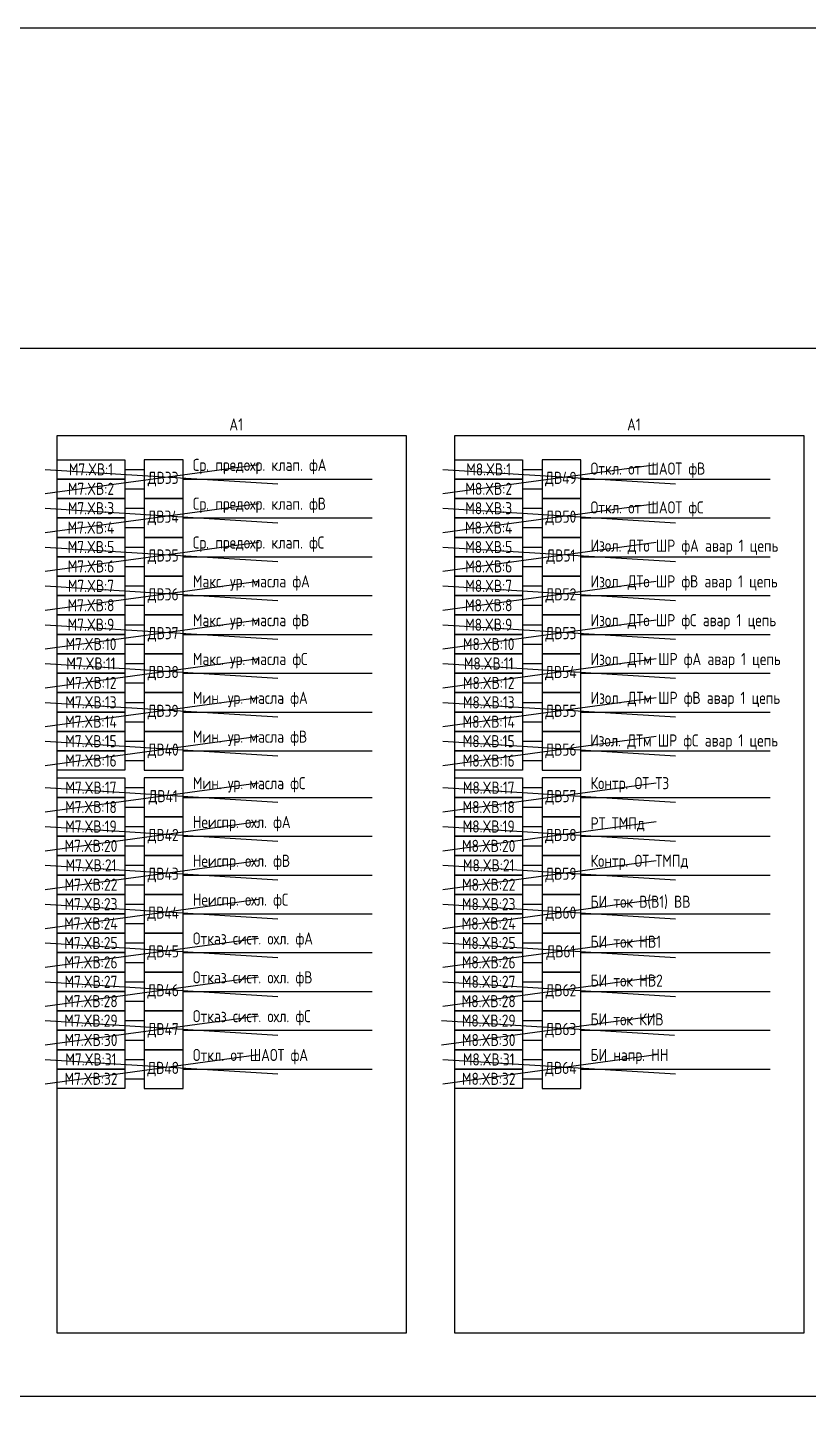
# Model space of a CAD drawing. Header units: millimetres. Extents: x -1117 to 4572, y -90 to 586.
# Drawn here: x -363.8 to -202.9, y 300.5 to 586 of the extents above; entities that cross this region are included whole.
import ezdxf

# ---------------------------------------------------------------- set-up
doc = ezdxf.new("R2010")
doc.units = ezdxf.units.MM
doc.styles.add('Gost_type_A', font='GOST_A.TTF')

msp = doc.modelspace()

# ---------------------------------------------------------------- linework, layer by layer
at = {"color": 6}
for p, q in [((-360.25, 489.99), (-316.25, 495.99)), ((-360.25, 494.99), (-312.25, 491.99)), ((-278.25, 489.99), (-234.25, 495.99)), ((-278.25, 494.99), (-230.25, 491.99)), ((-360.25, 481.99), (-316.25, 487.99)), ((-360.25, 486.99), (-312.25, 483.99)), ((-278.25, 481.99), (-234.25, 487.99)), ((-278.25, 486.99), (-230.25, 483.99)), ((-360.25, 473.99), (-316.25, 479.99)), ((-278.25, 473.99), (-234.25, 479.99)), ((-360.25, 478.99), (-312.25, 475.99)), ((-278.25, 478.99), (-230.25, 475.99)), ((-360.25, 465.99), (-316.25, 471.99)), ((-278.25, 465.99), (-234.25, 471.99)), ((-360.25, 470.99), (-312.25, 467.99)), ((-278.25, 470.99), (-230.25, 467.99)), ((-360.25, 457.99), (-316.25, 463.99)), ((-360.25, 462.99), (-312.25, 459.99)), ((-278.25, 457.99), (-234.25, 463.99)), ((-278.25, 462.99), (-230.25, 459.99)), ((-360.25, 449.99), (-316.25, 455.99)), ((-360.25, 454.99), (-312.25, 451.99)), ((-278.25, 449.99), (-234.25, 455.99)), ((-278.25, 454.99), (-230.25, 451.99)), ((-360.25, 441.99), (-316.25, 447.99)), ((-360.25, 446.99), (-312.25, 443.99)), ((-278.25, 441.99), (-234.25, 447.99)), ((-278.25, 446.99), (-230.25, 443.99)), ((-360.25, 433.99), (-316.25, 439.99)), ((-278.25, 433.99), (-234.25, 439.99)), ((-360.25, 438.99), (-312.25, 435.99)), ((-278.25, 438.99), (-230.25, 435.99)), ((-360.25, 424.41), (-316.25, 430.41)), ((-360.25, 429.41), (-312.25, 426.41)), ((-278.25, 424.41), (-234.25, 430.41)), ((-278.25, 429.41), (-230.25, 426.41)), ((-360.25, 416.41), (-316.25, 422.41)), ((-360.25, 421.41), (-312.25, 418.41)), ((-278.25, 416.41), (-234.25, 422.41)), ((-278.25, 421.41), (-230.25, 418.41)), ((-360.25, 408.41), (-316.25, 414.41)), ((-278.25, 408.41), (-234.25, 414.41)), ((-360.25, 413.41), (-312.25, 410.41)), ((-278.25, 413.41), (-230.25, 410.41)), ((-360.25, 400.41), (-316.25, 406.41)), ((-278.25, 400.41), (-234.25, 406.41)), ((-360.25, 405.41), (-312.25, 402.41)), ((-278.25, 405.41), (-230.25, 402.41)), ((-360.25, 392.41), (-316.25, 398.41)), ((-360.25, 397.41), (-312.25, 394.41)), ((-278.25, 392.41), (-234.25, 398.41)), ((-278.25, 397.41), (-230.25, 394.41)), ((-360.25, 384.41), (-316.25, 390.41)), ((-360.25, 389.41), (-312.25, 386.41)), ((-278.25, 384.41), (-234.25, 390.41)), ((-278.25, 389.41), (-230.25, 386.41)), ((-360.25, 376.41), (-316.25, 382.41)), ((-360.25, 381.41), (-312.25, 378.41)), ((-278.49, 376.41), (-234.49, 382.41)), ((-278.49, 381.41), (-230.49, 378.41)), ((-360.25, 368.41), (-316.25, 374.41)), ((-278.25, 368.41), (-234.25, 374.41)), ((-360.25, 373.41), (-312.25, 370.41)), ((-278.25, 373.41), (-230.25, 370.41))]:
    msp.add_line(p, q, dxfattribs=at)
for p, q in [((-343.78, 494.99), (-339.78, 494.99)), ((-261.78, 494.99), (-257.78, 494.99)), ((-331.78, 492.99), (-292.78, 492.99)), ((-249.78, 492.99), (-210.78, 492.99)), ((-343.78, 490.99), (-339.78, 490.99)), ((-261.78, 490.99), (-257.78, 490.99)), ((-343.78, 486.99), (-339.78, 486.99)), ((-261.78, 486.99), (-257.78, 486.99)), ((-343.78, 482.99), (-339.78, 482.99)), ((-331.78, 484.99), (-292.78, 484.99)), ((-261.78, 482.99), (-257.78, 482.99)), ((-249.78, 484.99), (-210.78, 484.99)), ((-343.78, 478.99), (-339.78, 478.99)), ((-331.78, 476.99), (-292.78, 476.99)), ((-261.78, 478.99), (-257.78, 478.99)), ((-249.78, 476.99), (-210.78, 476.99)), ((-343.78, 474.99), (-339.78, 474.99)), ((-261.78, 474.99), (-257.78, 474.99)), ((-343.78, 470.99), (-339.78, 470.99)), ((-331.78, 468.99), (-292.78, 468.99)), ((-261.78, 470.99), (-257.78, 470.99)), ((-249.78, 468.99), (-210.78, 468.99)), ((-343.78, 466.99), (-339.78, 466.99)), ((-261.78, 466.99), (-257.78, 466.99)), ((-343.78, 462.99), (-339.78, 462.99)), ((-261.78, 462.99), (-257.78, 462.99)), ((-331.78, 460.99), (-292.78, 460.99)), ((-249.78, 460.99), (-210.78, 460.99)), ((-343.78, 458.99), (-339.78, 458.99)), ((-261.78, 458.99), (-257.78, 458.99)), ((-343.78, 454.99), (-339.78, 454.99)), ((-261.78, 454.99), (-257.78, 454.99)), ((-331.78, 452.99), (-292.78, 452.99)), ((-249.78, 452.99), (-210.78, 452.99)), ((-343.78, 450.99), (-339.78, 450.99)), ((-261.78, 450.99), (-257.78, 450.99)), ((-343.78, 446.99), (-339.78, 446.99)), ((-261.78, 446.99), (-257.78, 446.99)), ((-343.78, 442.99), (-339.78, 442.99)), ((-331.78, 444.99), (-292.78, 444.99)), ((-261.78, 442.99), (-257.78, 442.99)), ((-249.78, 444.99), (-210.78, 444.99)), ((-343.78, 438.99), (-339.78, 438.99)), ((-331.78, 436.99), (-292.78, 436.99)), ((-261.78, 438.99), (-257.78, 438.99)), ((-249.78, 436.99), (-210.78, 436.99)), ((-343.78, 434.99), (-339.78, 434.99)), ((-261.78, 434.99), (-257.78, 434.99)), ((-343.78, 429.41), (-339.78, 429.41)), ((-261.78, 429.41), (-257.78, 429.41)), ((-343.78, 425.41), (-339.78, 425.41)), ((-331.78, 427.41), (-292.78, 427.41)), ((-261.78, 425.41), (-257.78, 425.41)), ((-249.78, 427.41), (-210.78, 427.41)), ((-343.78, 421.41), (-339.78, 421.41)), ((-261.78, 421.41), (-257.78, 421.41)), ((-343.78, 417.41), (-339.78, 417.41)), ((-331.78, 419.41), (-292.78, 419.41)), ((-261.78, 417.41), (-257.78, 417.41)), ((-249.78, 419.41), (-210.78, 419.41)), ((-343.78, 413.41), (-339.78, 413.41)), ((-331.78, 411.41), (-292.78, 411.41)), ((-261.78, 413.41), (-257.78, 413.41)), ((-249.78, 411.41), (-210.78, 411.41)), ((-343.78, 409.41), (-339.78, 409.41)), ((-261.78, 409.41), (-257.78, 409.41)), ((-343.78, 405.41), (-339.78, 405.41)), ((-331.78, 403.41), (-292.78, 403.41)), ((-261.78, 405.41), (-257.78, 405.41)), ((-249.78, 403.41), (-210.78, 403.41)), ((-343.78, 401.41), (-339.78, 401.41)), ((-261.78, 401.41), (-257.78, 401.41)), ((-343.78, 397.41), (-339.78, 397.41)), ((-261.78, 397.41), (-257.78, 397.41)), ((-331.78, 395.41), (-292.78, 395.41)), ((-249.78, 395.41), (-210.78, 395.41)), ((-343.78, 393.41), (-339.78, 393.41)), ((-261.78, 393.41), (-257.78, 393.41)), ((-343.78, 389.41), (-339.78, 389.41)), ((-261.78, 389.41), (-257.78, 389.41)), ((-331.78, 387.41), (-292.78, 387.41)), ((-249.78, 387.41), (-210.78, 387.41)), ((-343.78, 385.41), (-339.78, 385.41)), ((-261.78, 385.41), (-257.78, 385.41)), ((-343.78, 381.41), (-339.78, 381.41)), ((-261.78, 381.41), (-257.78, 381.41)), ((-343.78, 377.41), (-339.78, 377.41)), ((-331.78, 379.41), (-292.78, 379.41)), ((-261.78, 377.41), (-257.78, 377.41)), ((-249.78, 379.41), (-210.78, 379.41)), ((-343.78, 373.41), (-339.78, 373.41)), ((-331.78, 371.41), (-292.78, 371.41)), ((-261.78, 373.41), (-257.78, 373.41)), ((-249.78, 371.41), (-210.78, 371.41)), ((-343.78, 369.41), (-339.78, 369.41)), ((-261.78, 369.41), (-257.78, 369.41))]:
    msp.add_line(p, q)
for points in [[(-1117.42, 586), (4572.48, 586), (4572.48, -90), (-1117.42, -90)], [(-839.89, 519.99), (266.63, 519.99), (266.63, 303.99), (-839.89, 303.99)], [(-357.78, 501.99), (-285.78, 501.99), (-285.78, 316.99), (-357.78, 316.99)], [(-275.78, 501.99), (-203.78, 501.99), (-203.78, 316.99), (-275.78, 316.99)], [(-357.78, 496.99), (-343.78, 496.99), (-343.78, 492.99), (-357.78, 492.99)], [(-275.78, 496.99), (-261.78, 496.99), (-261.78, 492.99), (-275.78, 492.99)], [(-357.78, 492.99), (-343.78, 492.99), (-343.78, 488.99), (-357.78, 488.99)], [(-275.78, 492.99), (-261.78, 492.99), (-261.78, 488.99), (-275.78, 488.99)], [(-357.78, 488.99), (-343.78, 488.99), (-343.78, 484.99), (-357.78, 484.99)], [(-275.78, 488.99), (-261.78, 488.99), (-261.78, 484.99), (-275.78, 484.99)], [(-357.78, 484.99), (-343.78, 484.99), (-343.78, 480.99), (-357.78, 480.99)], [(-275.78, 484.99), (-261.78, 484.99), (-261.78, 480.99), (-275.78, 480.99)], [(-357.78, 480.99), (-343.78, 480.99), (-343.78, 476.99), (-357.78, 476.99)], [(-275.78, 480.99), (-261.78, 480.99), (-261.78, 476.99), (-275.78, 476.99)], [(-357.78, 476.99), (-343.78, 476.99), (-343.78, 472.99), (-357.78, 472.99)], [(-275.78, 476.99), (-261.78, 476.99), (-261.78, 472.99), (-275.78, 472.99)], [(-357.78, 472.99), (-343.78, 472.99), (-343.78, 468.99), (-357.78, 468.99)], [(-275.78, 472.99), (-261.78, 472.99), (-261.78, 468.99), (-275.78, 468.99)], [(-357.78, 468.99), (-343.78, 468.99), (-343.78, 464.99), (-357.78, 464.99)], [(-275.78, 468.99), (-261.78, 468.99), (-261.78, 464.99), (-275.78, 464.99)], [(-357.78, 464.99), (-343.78, 464.99), (-343.78, 460.99), (-357.78, 460.99)], [(-275.78, 464.99), (-261.78, 464.99), (-261.78, 460.99), (-275.78, 460.99)], [(-357.78, 460.99), (-343.78, 460.99), (-343.78, 456.99), (-357.78, 456.99)], [(-275.78, 460.99), (-261.78, 460.99), (-261.78, 456.99), (-275.78, 456.99)], [(-357.78, 456.99), (-343.78, 456.99), (-343.78, 452.99), (-357.78, 452.99)], [(-275.78, 456.99), (-261.78, 456.99), (-261.78, 452.99), (-275.78, 452.99)], [(-357.78, 452.99), (-343.78, 452.99), (-343.78, 448.99), (-357.78, 448.99)], [(-275.78, 452.99), (-261.78, 452.99), (-261.78, 448.99), (-275.78, 448.99)], [(-357.78, 448.99), (-343.78, 448.99), (-343.78, 444.99), (-357.78, 444.99)], [(-275.78, 448.99), (-261.78, 448.99), (-261.78, 444.99), (-275.78, 444.99)], [(-357.78, 444.99), (-343.78, 444.99), (-343.78, 440.99), (-357.78, 440.99)], [(-275.78, 444.99), (-261.78, 444.99), (-261.78, 440.99), (-275.78, 440.99)], [(-357.78, 440.99), (-343.78, 440.99), (-343.78, 436.99), (-357.78, 436.99)], [(-275.78, 440.99), (-261.78, 440.99), (-261.78, 436.99), (-275.78, 436.99)], [(-357.78, 436.99), (-343.78, 436.99), (-343.78, 432.99), (-357.78, 432.99)], [(-275.78, 436.99), (-261.78, 436.99), (-261.78, 432.99), (-275.78, 432.99)], [(-357.78, 431.41), (-343.78, 431.41), (-343.78, 427.41), (-357.78, 427.41)], [(-275.78, 431.41), (-261.78, 431.41), (-261.78, 427.41), (-275.78, 427.41)], [(-357.78, 427.41), (-343.78, 427.41), (-343.78, 423.41), (-357.78, 423.41)], [(-275.78, 427.41), (-261.78, 427.41), (-261.78, 423.41), (-275.78, 423.41)], [(-357.78, 423.41), (-343.78, 423.41), (-343.78, 419.41), (-357.78, 419.41)], [(-275.78, 423.41), (-261.78, 423.41), (-261.78, 419.41), (-275.78, 419.41)], [(-357.78, 419.41), (-343.78, 419.41), (-343.78, 415.41), (-357.78, 415.41)], [(-275.78, 419.41), (-261.78, 419.41), (-261.78, 415.41), (-275.78, 415.41)], [(-357.78, 415.41), (-343.78, 415.41), (-343.78, 411.41), (-357.78, 411.41)], [(-275.78, 415.41), (-261.78, 415.41), (-261.78, 411.41), (-275.78, 411.41)], [(-357.78, 411.41), (-343.78, 411.41), (-343.78, 407.41), (-357.78, 407.41)], [(-275.78, 411.41), (-261.78, 411.41), (-261.78, 407.41), (-275.78, 407.41)], [(-357.78, 407.41), (-343.78, 407.41), (-343.78, 403.41), (-357.78, 403.41)], [(-275.78, 407.41), (-261.78, 407.41), (-261.78, 403.41), (-275.78, 403.41)], [(-357.78, 403.41), (-343.78, 403.41), (-343.78, 399.41), (-357.78, 399.41)], [(-275.78, 403.41), (-261.78, 403.41), (-261.78, 399.41), (-275.78, 399.41)], [(-357.78, 399.41), (-343.78, 399.41), (-343.78, 395.41), (-357.78, 395.41)], [(-275.78, 399.41), (-261.78, 399.41), (-261.78, 395.41), (-275.78, 395.41)], [(-357.78, 395.41), (-343.78, 395.41), (-343.78, 391.41), (-357.78, 391.41)], [(-275.78, 395.41), (-261.78, 395.41), (-261.78, 391.41), (-275.78, 391.41)], [(-357.78, 391.41), (-343.78, 391.41), (-343.78, 387.41), (-357.78, 387.41)], [(-275.78, 391.41), (-261.78, 391.41), (-261.78, 387.41), (-275.78, 387.41)], [(-357.78, 387.41), (-343.78, 387.41), (-343.78, 383.41), (-357.78, 383.41)], [(-275.78, 387.41), (-261.78, 387.41), (-261.78, 383.41), (-275.78, 383.41)], [(-357.78, 383.41), (-343.78, 383.41), (-343.78, 379.41), (-357.78, 379.41)], [(-275.78, 383.41), (-261.78, 383.41), (-261.78, 379.41), (-275.78, 379.41)], [(-357.78, 379.41), (-343.78, 379.41), (-343.78, 375.41), (-357.78, 375.41)], [(-275.78, 379.41), (-261.78, 379.41), (-261.78, 375.41), (-275.78, 375.41)], [(-357.78, 375.41), (-343.78, 375.41), (-343.78, 371.41), (-357.78, 371.41)], [(-275.78, 375.41), (-261.78, 375.41), (-261.78, 371.41), (-275.78, 371.41)], [(-357.78, 371.41), (-343.78, 371.41), (-343.78, 367.41), (-357.78, 367.41)], [(-275.78, 371.41), (-261.78, 371.41), (-261.78, 367.41), (-275.78, 367.41)]]:
    msp.add_lwpolyline(points, close=True)
at = {"ltscale": 4}
for points in [[(-339.78, 488.99), (-331.78, 488.99), (-331.78, 496.99), (-339.78, 496.99)], [(-257.78, 488.99), (-249.78, 488.99), (-249.78, 496.99), (-257.78, 496.99)], [(-339.78, 480.99), (-331.78, 480.99), (-331.78, 488.99), (-339.78, 488.99)], [(-257.78, 480.99), (-249.78, 480.99), (-249.78, 488.99), (-257.78, 488.99)], [(-339.78, 472.99), (-331.78, 472.99), (-331.78, 480.99), (-339.78, 480.99)], [(-257.78, 472.99), (-249.78, 472.99), (-249.78, 480.99), (-257.78, 480.99)], [(-339.78, 464.99), (-331.78, 464.99), (-331.78, 472.99), (-339.78, 472.99)], [(-257.78, 464.99), (-249.78, 464.99), (-249.78, 472.99), (-257.78, 472.99)], [(-339.78, 456.99), (-331.78, 456.99), (-331.78, 464.99), (-339.78, 464.99)], [(-257.78, 456.99), (-249.78, 456.99), (-249.78, 464.99), (-257.78, 464.99)], [(-339.78, 448.99), (-331.78, 448.99), (-331.78, 456.99), (-339.78, 456.99)], [(-257.78, 448.99), (-249.78, 448.99), (-249.78, 456.99), (-257.78, 456.99)], [(-339.78, 440.99), (-331.78, 440.99), (-331.78, 448.99), (-339.78, 448.99)], [(-257.78, 440.99), (-249.78, 440.99), (-249.78, 448.99), (-257.78, 448.99)], [(-339.78, 432.99), (-331.78, 432.99), (-331.78, 440.99), (-339.78, 440.99)], [(-257.78, 432.99), (-249.78, 432.99), (-249.78, 440.99), (-257.78, 440.99)], [(-339.78, 423.41), (-331.78, 423.41), (-331.78, 431.41), (-339.78, 431.41)], [(-257.78, 423.41), (-249.78, 423.41), (-249.78, 431.41), (-257.78, 431.41)], [(-339.78, 415.41), (-331.78, 415.41), (-331.78, 423.41), (-339.78, 423.41)], [(-257.78, 415.41), (-249.78, 415.41), (-249.78, 423.41), (-257.78, 423.41)], [(-339.78, 407.41), (-331.78, 407.41), (-331.78, 415.41), (-339.78, 415.41)], [(-257.78, 407.41), (-249.78, 407.41), (-249.78, 415.41), (-257.78, 415.41)], [(-339.78, 399.41), (-331.78, 399.41), (-331.78, 407.41), (-339.78, 407.41)], [(-257.78, 399.41), (-249.78, 399.41), (-249.78, 407.41), (-257.78, 407.41)], [(-339.78, 391.41), (-331.78, 391.41), (-331.78, 399.41), (-339.78, 399.41)], [(-257.78, 391.41), (-249.78, 391.41), (-249.78, 399.41), (-257.78, 399.41)], [(-339.78, 383.41), (-331.78, 383.41), (-331.78, 391.41), (-339.78, 391.41)], [(-257.78, 383.41), (-249.78, 383.41), (-249.78, 391.41), (-257.78, 391.41)], [(-339.78, 375.41), (-331.78, 375.41), (-331.78, 383.41), (-339.78, 383.41)], [(-257.78, 375.41), (-249.78, 375.41), (-249.78, 383.41), (-257.78, 383.41)], [(-339.78, 367.41), (-331.78, 367.41), (-331.78, 375.41), (-339.78, 375.41)], [(-257.78, 367.41), (-249.78, 367.41), (-249.78, 375.41), (-257.78, 375.41)]]:
    msp.add_lwpolyline(points, close=True, dxfattribs=at)

# ---------------------------------------------------------------- texts
at = {"char_height": 2.5, "width": 73.8762, "attachment_point": 8, "line_spacing_factor": 0.9, "style": 'Gost_type_A'}
for insert in [(-320.84, 502.99), (-238.84, 502.99)]:
    msp.add_mtext('A1', dxfattribs=dict(at, insert=insert))
at = {"char_height": 2.5, "style": 'Gost_type_A'}
for s, insert, width, attachment_point in [('Ср. предохр. клап. фА', (-329.78, 493.99), 30.8621, 7), ('M7.XВ:1', (-350.78, 494.99), 14, 5), ('ДВ33', (-335.9, 492.99), 7.7588, 5), ('M8.XВ:1', (-268.78, 494.99), 14, 5), ('ДВ49', (-253.9, 492.99), 7.7588, 5), ('Откл. от ШАОТ фВ', (-247.78, 493.24), 27.8465, 7), ('M7.XВ:2', (-350.78, 490.99), 14, 5), ('M8.XВ:2', (-268.78, 490.99), 14, 5), ('M7.XВ:3', (-350.78, 486.99), 14, 5), ('Ср. предохр. клап. фВ', (-329.78, 485.99), 38.5025, 7), ('M8.XВ:3', (-268.78, 486.99), 14, 5), ('Откл. от ШАОТ фС', (-247.78, 485.24), 31.2345, 7), ('ДВ34', (-335.9, 484.99), 7.7588, 5), ('ДВ50', (-253.9, 484.99), 7.7588, 5), ('M7.XВ:4', (-350.78, 482.99), 14, 5), ('M8.XВ:4', (-268.78, 482.99), 14, 5), ('M7.XВ:5', (-350.78, 478.99), 14, 5), ('Ср. предохр. клап. фС', (-329.78, 477.99), 27.8465, 7), ('M8.XВ:5', (-268.78, 478.99), 14, 5), ('ДВ35', (-335.9, 476.99), 7.7588, 5), ('ДВ51', (-253.9, 476.99), 7.7588, 5), ('M7.XВ:6', (-350.78, 474.99), 14, 5), ('M8.XВ:6', (-268.78, 474.99), 14, 5), ('M7.XВ:7', (-350.78, 470.99), 14, 5), ('Макс. ур. масла фА', (-329.78, 469.99), 27.8465, 7), ('M8.XВ:7', (-268.78, 470.99), 14, 5), ('Изол. ДТо ШР фВ авар 1 цепь', (-247.78, 469.99), 40.4025, 7), ('M7.XВ:8', (-350.78, 466.99), 14, 5), ('ДВ36', (-335.9, 468.99), 7.7588, 5), ('M8.XВ:8', (-268.78, 466.99), 14, 5), ('ДВ52', (-253.9, 468.99), 7.7588, 5), ('M7.XВ:9', (-350.78, 462.99), 14, 5), ('Макс. ур. масла фВ', (-329.78, 461.99), 27.8465, 7), ('M8.XВ:9', (-268.78, 462.99), 14, 5), ('Изол. ДТо ШР фС авар 1 цепь', (-247.78, 461.99), 41.9009, 7), ('M7.XВ:10', (-350.78, 458.99), 14, 5), ('ДВ37', (-335.9, 460.99), 7.7588, 5), ('M8.XВ:10', (-268.78, 458.99), 14, 5), ('ДВ53', (-253.9, 460.99), 7.7588, 5), ('Макс. ур. масла фС', (-329.78, 453.99), 37, 7), ('Изол. ДТм ШР фА авар 1 цепь', (-247.78, 453.99), 42.0274, 7), ('M7.XВ:11', (-350.78, 454.99), 14, 5), ('ДВ38', (-335.9, 452.99), 7.7588, 5), ('M8.XВ:11', (-268.78, 454.99), 14, 5), ('ДВ54', (-253.9, 452.99), 7.7588, 5), ('M7.XВ:12', (-350.78, 450.99), 14, 5), ('M8.XВ:12', (-268.78, 450.99), 14, 5), ('M7.XВ:13', (-350.78, 446.99), 14, 5), ('Мин. ур. масла фА', (-329.78, 445.99), 44.8565, 7), ('M8.XВ:13', (-268.78, 446.99), 14, 5), ('Изол. ДТм ШР фВ авар 1 цепь', (-247.78, 445.99), 40.731, 7), ('ДВ39', (-335.9, 444.99), 7.7588, 5), ('ДВ55', (-253.9, 444.99), 7.7588, 5), ('M7.XВ:14', (-350.78, 442.99), 14, 5), ('M8.XВ:14', (-268.78, 442.99), 14, 5), ('M7.XВ:15', (-350.78, 438.99), 14, 5), ('Мин. ур. масла фВ', (-329.78, 437.99), 43.1126, 7), ('M8.XВ:15', (-268.78, 438.99), 14, 5), ('Изол. ДТм ШР фС авар 1 цепь', (-247.87, 437.21), 40.0715, 7), ('ДВ40', (-335.9, 436.99), 7.7588, 5), ('ДВ56', (-253.9, 436.99), 7.7588, 5), ('M7.XВ:16', (-350.78, 434.99), 14, 5), ('M8.XВ:16', (-268.78, 434.99), 14, 5), ('Мин. ур. масла фС', (-329.78, 428.41), 46.288, 7), ('Контр. ОТ ТЗ', (-247.78, 428.41), 27.8465, 7), ('M7.XВ:17', (-350.78, 429.41), 14, 5), ('ДВ41', (-335.9, 427.41), 7.7588, 5), ('M8.XВ:17', (-268.78, 429.41), 14, 5), ('ДВ57', (-253.9, 427.41), 7.7588, 5), ('M7.XВ:18', (-350.78, 425.41), 14, 5), ('M8.XВ:18', (-268.78, 425.41), 14, 5), ('M7.XВ:19', (-350.78, 421.41), 14, 5), ('Неиспр. охл. фА', (-329.78, 420.41), 46.0438, 7), ('M8.XВ:19', (-268.78, 421.41), 14, 5), ('РТ ТМПд', (-247.78, 420.41), 27.8465, 7), ('ДВ42', (-335.9, 419.41), 7.7588, 5), ('ДВ58', (-253.9, 419.41), 7.7588, 5), ('M7.XВ:20', (-350.78, 417.41), 14, 5), ('M8.XВ:20', (-268.78, 417.41), 14, 5), ('M7.XВ:21', (-350.78, 413.41), 14, 5), ('Неиспр. охл. фВ', (-329.78, 412.41), 43.2348, 7), ('M8.XВ:21', (-268.78, 413.41), 14, 5), ('Контр. ОТ ТМПд', (-247.78, 412.41), 33.0751, 7), ('ДВ43', (-335.9, 411.41), 7.7588, 5), ('ДВ59', (-253.9, 411.41), 7.7588, 5), ('M7.XВ:22', (-350.78, 409.41), 14, 5), ('M8.XВ:22', (-268.78, 409.41), 14, 5), ('M7.XВ:23', (-350.78, 405.41), 14, 5), ('Неиспр. охл. фС', (-329.78, 404.41), 37.4344, 7), ('M8.XВ:23', (-268.78, 405.41), 14, 5), ('БИ ток В(В1) ВВ', (-247.78, 404.41), 33.0751, 7), ('M7.XВ:24', (-350.78, 401.41), 14, 5), ('ДВ44', (-335.9, 403.41), 7.7588, 5), ('M8.XВ:24', (-268.78, 401.41), 14, 5), ('ДВ60', (-253.9, 403.41), 7.7588, 5), ('M7.XВ:25', (-350.78, 397.41), 14, 5), ('ДВ45', (-335.9, 395.41), 7.7588, 5), ('Отказ сист. охл. фА', (-329.78, 396.41), 43.2348, 7), ('M8.XВ:25', (-268.78, 397.41), 14, 5), ('ДВ61', (-253.9, 395.41), 7.7588, 5), ('БИ ток НВ1', (-247.78, 396.41), 33.0751, 7), ('M7.XВ:26', (-350.78, 393.41), 14, 5), ('M8.XВ:26', (-268.78, 393.41), 14, 5), ('Отказ сист. охл. фВ', (-329.78, 388.41), 37.4344, 7), ('M7.XВ:27', (-350.78, 389.41), 14, 5), ('ДВ46', (-335.9, 387.41), 7.7588, 5), ('M8.XВ:27', (-268.78, 389.41), 14, 5), ('ДВ62', (-253.9, 387.41), 7.7588, 5), ('\\pxt1;БИ ток НВ2', (-247.78, 388.41), 33.0751, 7), ('M7.XВ:28', (-350.78, 385.41), 14, 5), ('M8.XВ:28', (-268.78, 385.41), 14, 5), ('M7.XВ:29', (-350.78, 381.41), 14, 5), ('Отказ сист. охл. фС', (-329.78, 380.41), 44.8565, 7), ('M8.XВ:29', (-268.78, 381.41), 14, 5), ('БИ ток КИВ', (-247.78, 380.41), 33.0751, 7), ('ДВ47', (-335.9, 379.41), 7.7588, 5), ('ДВ63', (-253.9, 379.41), 7.7588, 5), ('M7.XВ:30', (-350.78, 377.41), 14, 5), ('M8.XВ:30', (-268.78, 377.41), 14, 5), ('M7.XВ:31', (-350.78, 373.41), 14, 5), ('Откл. от ШАОТ фА', (-329.78, 372.41), 41.6473, 7), ('M8.XВ:31', (-268.78, 373.41), 14, 5), ('БИ напр. НН', (-247.78, 372.41), 33.0751, 7), ('ДВ48', (-335.9, 371.41), 7.7588, 5), ('ДВ64', (-253.9, 371.41), 7.7588, 5), ('M7.XВ:32', (-350.78, 369.41), 14, 5), ('M8.XВ:32', (-268.78, 369.41), 14, 5)]:
    msp.add_mtext(s, dxfattribs=dict(at, insert=insert, width=width, attachment_point=attachment_point))
at = {"color": 5, "insert": (-247.78, 477.35), "char_height": 2.5, "width": 38.4821, "attachment_point": 7, "style": 'Gost_type_A'}
msp.add_mtext('Изол. ДТо ШР фА авар 1 цепь', dxfattribs=at)

doc.saveas('drawing.dxf')
